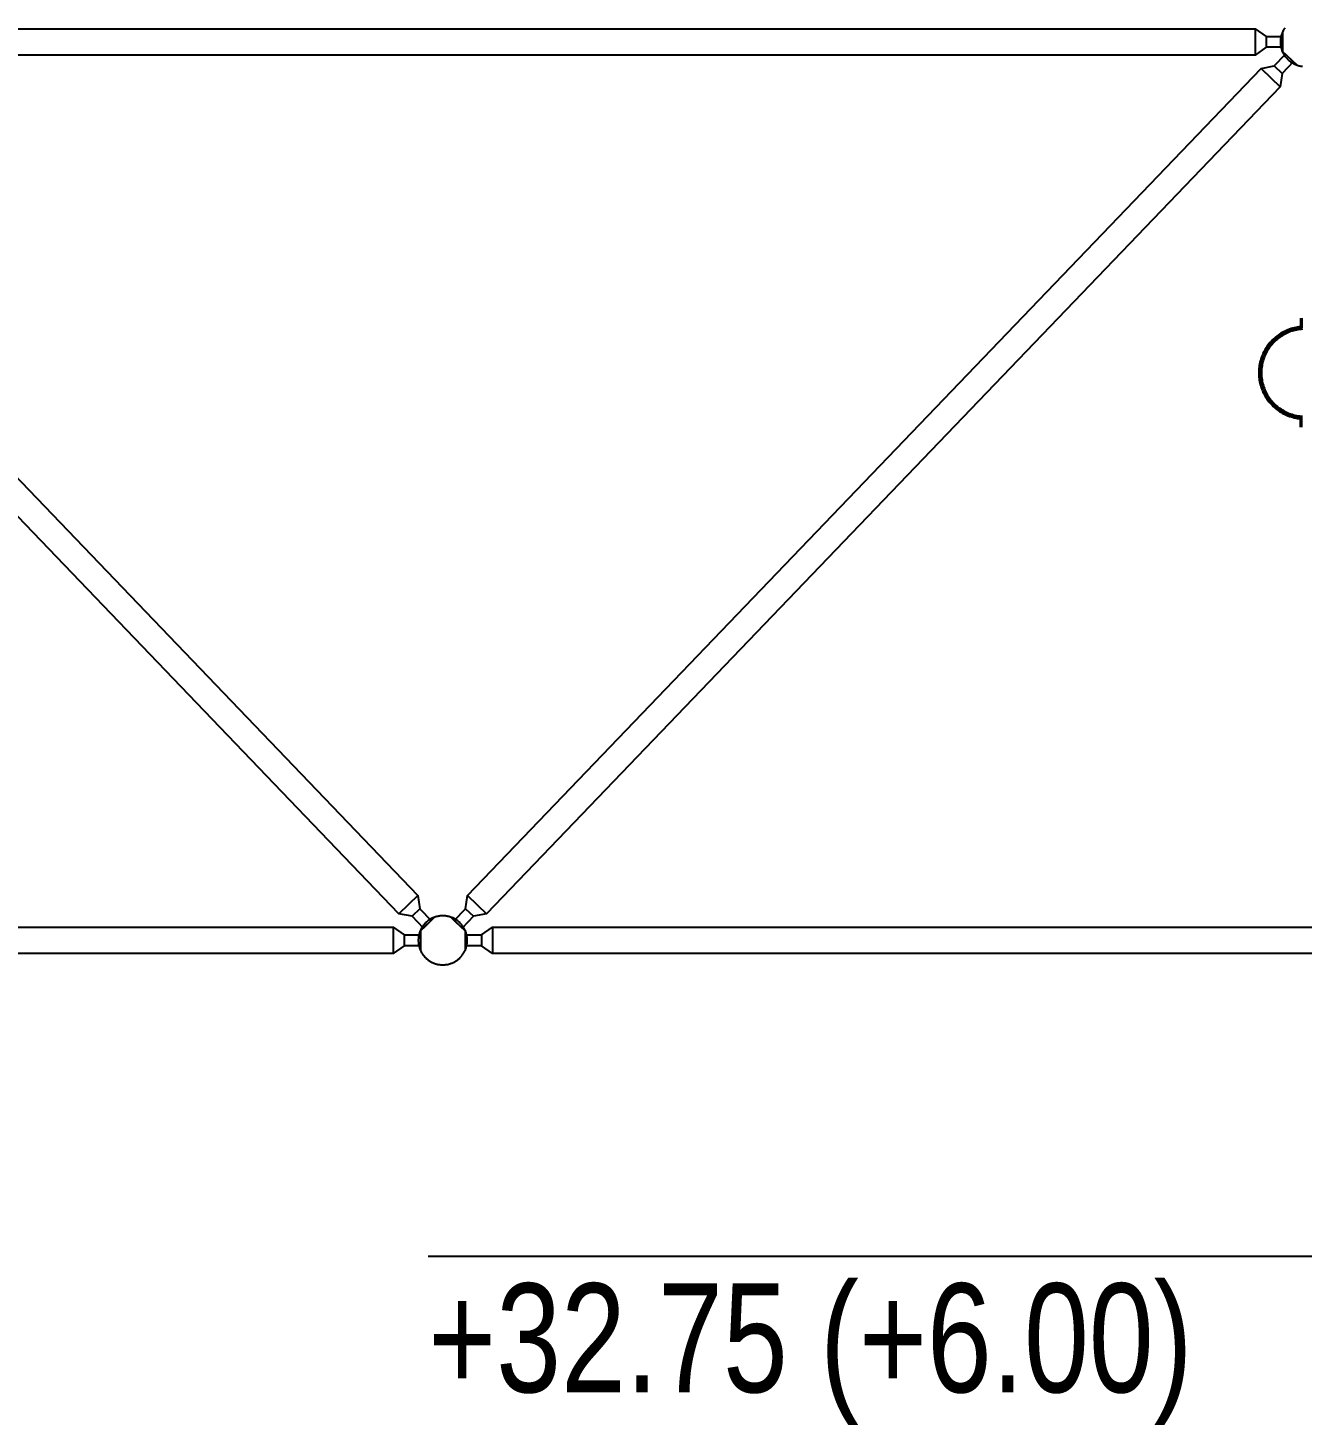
# Model space of a CAD drawing. Header units: centimetres. Extents: x 77182 to 116086, y 20619 to 33555.
# Drawn here: x 87066.2 to 87300.2, y 22469.4 to 22726 of the extents above; entities that cross this region are included whole.
import ezdxf

# ---------------------------------------------------------------- set-up
doc = ezdxf.new("R2010")
doc.units = ezdxf.units.CM
doc.header["$LTSCALE"] = 100
doc.linetypes.add('HIDDEN', pattern=[9.525, 6.35, -3.175])
for name, color, linetype in [('A-ANNO-DIMS', 187, 'Continuous'), ('A-ELEV-02', 253, 'Continuous'), ('M-PIPE', 235, 'Continuous')]:
    doc.layers.add(name, color=color, linetype=linetype)
doc.styles.add('Fields_100', font='act_simplex.shx', dxfattribs={"width": 0.8, "height": 20})

# ---------------------------------------------------------------- blocks, each defined once
blk = doc.blocks.new('A$Ccc9a2781')
at = {"linetype": 'HIDDEN'}
for points in [[(-94, 184.6), (-96.9, 184.2), (-99.8, 183.8), (-102.7, 183.2), (-105.6, 182.6), (-108.4, 181.8), (-111.2, 181), (-114, 180.1), (-116.8, 179), (-119.5, 177.9), (-122.2, 176.7), (-124.8, 175.4), (-127.4, 174), (-129.9, 172.5), (-132.4, 170.9), (-134.8, 169.2), (-137.2, 167.5), (-139.5, 165.6), (-141.7, 163.7), (-143.9, 161.7), (-146, 159.7), (-148, 157.6), (-150, 155.4), (-151.9, 153.1), (-153.7, 150.8), (-155.4, 148.4), (-157, 145.9), (-158.6, 143.4), (-160, 140.9), (-161.4, 138.3), (-162.7, 135.6), (-163.8, 132.9), (-164.9, 130.2), (-165.9, 127.4), (-166.8, 124.6), (-167.6, 121.8), (-168.3, 119), (-169, 116.1), (-169.5, 113.2), (-169.9, 110.3), (-170.2, 107.3), (-170.4, 104.4), (-170.5, 101.5), (-170.5, 98.5), (-170.4, 95.6), (-170.2, 92.7), (-169.9, 89.7), (-169.5, 86.8), (-169, 83.9), (-168.3, 81), (-167.6, 78.2), (-166.8, 75.4), (-165.9, 72.6), (-164.9, 69.8), (-163.8, 67.1), (-162.7, 64.4), (-161.4, 61.7), (-160, 59.1), (-158.6, 56.6), (-157, 54.1), (-155.4, 51.6), (-153.7, 49.2), (-151.9, 46.9), (-150, 44.6), (-148, 42.4), (-146, 40.3), (-143.9, 38.3), (-141.7, 36.3), (-139.5, 34.4), (-137.2, 32.5), (-134.8, 30.8), (-132.4, 29.1), (-129.9, 27.5), (-127.4, 26), (-124.8, 24.6), (-122.2, 23.3), (-119.5, 22.1), (-116.8, 21), (-114, 19.9), (-111.2, 19), (-108.4, 18.2), (-105.6, 17.4), (-102.7, 16.8), (-99.8, 16.2), (-96.9, 15.8), (-94, 15.4)], [(-91.5, 182.3), (-94.4, 182), (-97.2, 181.7), (-100, 181.2), (-102.9, 180.7), (-105.7, 180), (-108.4, 179.2), (-111.2, 178.4), (-113.9, 177.5), (-116.6, 176.4), (-119.2, 175.3), (-121.8, 174.1), (-124.4, 172.8), (-126.9, 171.4), (-129.3, 169.9), (-131.8, 168.3), (-134.1, 166.7), (-136.4, 164.9), (-138.6, 163.1), (-140.8, 161.2), (-142.9, 159.3), (-144.9, 157.2), (-146.9, 155.1), (-148.8, 152.9), (-150.6, 150.7), (-152.3, 148.4), (-153.9, 146.1), (-155.5, 143.6), (-157, 141.2), (-158.4, 138.7), (-159.7, 136.1), (-160.9, 133.5), (-162, 130.8), (-163, 128.2), (-164, 125.4), (-164.8, 122.7), (-165.5, 119.9), (-166.2, 117.1), (-166.7, 114.3), (-167.2, 111.5), (-167.5, 108.6), (-167.8, 105.7), (-167.9, 102.9), (-168, 100), (-167.9, 97.1), (-167.8, 94.3), (-167.5, 91.4), (-167.2, 88.5), (-166.7, 85.7), (-166.2, 82.9), (-165.5, 80.1), (-164.8, 77.3), (-164, 74.6), (-163, 71.8), (-162, 69.2), (-160.9, 66.5), (-159.7, 63.9), (-158.4, 61.3), (-157, 58.8), (-155.5, 56.4), (-153.9, 53.9), (-152.3, 51.6), (-150.6, 49.3), (-148.8, 47.1), (-146.9, 44.9), (-144.9, 42.8), (-142.9, 40.7), (-140.8, 38.8), (-138.6, 36.9), (-136.4, 35.1), (-134.1, 33.3), (-131.8, 31.7), (-129.3, 30.1), (-126.9, 28.6), (-124.4, 27.2), (-121.8, 25.9), (-119.2, 24.7), (-116.6, 23.6), (-113.9, 22.5), (-111.2, 21.6), (-108.4, 20.8), (-105.7, 20), (-102.9, 19.3), (-100, 18.8), (-97.2, 18.3), (-94.4, 18), (-91.5, 17.7)], [(-90.3, 179.9), (-93.1, 179.6), (-95.9, 179.3), (-98.6, 178.9), (-101.4, 178.4), (-104.1, 177.8), (-106.8, 177.1), (-109.4, 176.3), (-112.1, 175.5), (-114.7, 174.5), (-117.2, 173.4), (-119.8, 172.3), (-122.2, 171.1), (-124.7, 169.7), (-127.1, 168.3), (-129.4, 166.9), (-131.7, 165.3), (-134, 163.6), (-136.1, 161.9), (-138.3, 160.1), (-140.3, 158.3), (-142.3, 156.3), (-144.2, 154.3), (-146.1, 152.2), (-147.9, 150.1), (-149.6, 147.9), (-151.2, 145.7), (-152.7, 143.4), (-154.2, 141), (-155.6, 138.6), (-156.9, 136.1), (-158.1, 133.6), (-159.2, 131.1), (-160.2, 128.5), (-161.2, 125.9), (-162, 123.3), (-162.8, 120.6), (-163.5, 117.9), (-164, 115.2), (-164.5, 112.4), (-164.9, 109.7), (-165.2, 106.9), (-165.4, 104.2), (-165.5, 101.4), (-165.5, 98.6), (-165.4, 95.8), (-165.2, 93.1), (-164.9, 90.3), (-164.5, 87.6), (-164, 84.8), (-163.5, 82.1), (-162.8, 79.4), (-162, 76.7), (-161.2, 74.1), (-160.2, 71.5), (-159.2, 68.9), (-158.1, 66.4), (-156.9, 63.9), (-155.6, 61.4), (-154.2, 59), (-152.7, 56.6), (-151.2, 54.3), (-149.6, 52.1), (-147.9, 49.9), (-146.1, 47.8), (-144.2, 45.7), (-142.3, 43.7), (-140.3, 41.7), (-138.3, 39.9), (-136.1, 38.1), (-134, 36.4), (-131.7, 34.7), (-129.4, 33.1), (-127.1, 31.7), (-124.7, 30.3), (-122.2, 28.9), (-119.8, 27.7), (-117.2, 26.6), (-114.7, 25.5), (-112.1, 24.5), (-109.4, 23.7), (-106.8, 22.9), (-104.1, 22.2), (-101.4, 21.6), (-98.6, 21.1), (-95.9, 20.7), (-93.1, 20.4), (-90.3, 20.1)], [(-94, 200), (-94, 184.6)], [(-91.5, 200), (-91.5, 182.3)], [(-94, 0), (-94, 15.4)], [(-91.5, 0), (-91.5, 17.7)]]:
    blk.add_lwpolyline(points, dxfattribs=at)

msp = doc.modelspace()

# ---------------------------------------------------------------- linework, layer by layer
at = {"layer": 'A-ANNO-DIMS', "elevation": 0}
msp.add_lwpolyline([(87139.7, 22500.41), (87354.84, 22500.41)], dxfattribs=at)
at = {"layer": 'A-ELEV-02'}
for points in [[(86988.14, 22724.41), (86991.14, 22724.41), (86993.14, 22725.82), (87291.61, 22725.82), (87293.61, 22724.41), (87296.61, 22724.41)], [(87291.61, 22725.82), (87291.61, 22720.99)], [(87297.02, 22725.99), (87296.94, 22725.86), (87296.86, 22725.74), (87296.78, 22725.6), (87296.71, 22725.47), (87296.64, 22725.33), (87296.58, 22725.19), (87296.52, 22725.05), (87296.46, 22724.9), (87296.44, 22724.82), (87296.41, 22724.75), (87296.39, 22724.67), (87296.37, 22724.6), (87296.35, 22724.52), (87296.33, 22724.44), (87296.31, 22724.36), (87296.3, 22724.29), (87296.28, 22724.21), (87296.27, 22724.13), (87296.26, 22724.05), (87296.25, 22723.97), (87296.24, 22723.89), (87296.23, 22723.81), (87296.22, 22723.73), (87296.22, 22723.65), (87296.21, 22723.57), (87296.21, 22723.49), (87296.21, 22723.41), (87296.21, 22723.33), (87296.21, 22723.26), (87296.22, 22723.18), (87296.22, 22723.1), (87296.23, 22723.02), (87296.23, 22722.94), (87296.24, 22722.86), (87296.25, 22722.78), (87296.27, 22722.7), (87296.29, 22722.55), (87296.33, 22722.4), (87296.36, 22722.25), (87296.41, 22722.1), (87296.45, 22721.95), (87296.5, 22721.81), (87296.56, 22721.67), (87296.62, 22721.53), (87296.68, 22721.4), (87296.75, 22721.26), (87296.83, 22721.13), (87296.91, 22721.01), (87296.99, 22720.88), (87297.08, 22720.75), (87297.17, 22720.63), (87297.27, 22720.51), (87297.37, 22720.39), (87297.48, 22720.28), (87297.53, 22720.22), (87297.59, 22720.17), (87297.65, 22720.11), (87297.71, 22720.06), (87297.77, 22720.01), (87297.83, 22719.95), (87297.89, 22719.9), (87297.95, 22719.85), (87298.01, 22719.81), (87298.08, 22719.76), (87298.14, 22719.71), (87298.21, 22719.67), (87298.28, 22719.62), (87298.34, 22719.58), (87298.41, 22719.54), (87298.48, 22719.5), (87298.55, 22719.46), (87298.62, 22719.42), (87298.69, 22719.39), (87298.76, 22719.35), (87298.84, 22719.32), (87298.91, 22719.29), (87298.98, 22719.25), (87299.06, 22719.22), (87299.13, 22719.2), (87299.2, 22719.17), (87299.28, 22719.14), (87299.35, 22719.12), (87299.5, 22719.07), (87299.65, 22719.03), (87299.81, 22719), (87299.96, 22718.97), (87300.11, 22718.95), (87300.26, 22718.93)], [(87296.61, 22725.26), (87296.61, 22721.55)], [(87296.61, 22722.41), (87293.61, 22722.41), (87291.61, 22720.99), (86993.14, 22720.99), (86991.14, 22722.41), (86988.14, 22722.41)], [(87293.61, 22724.41), (87293.61, 22722.41)], [(87296.53, 22721.73), (87299.21, 22719.17)], [(87292.67, 22718.52), (87296.15, 22715.17)], [(87295.07, 22718.98), (87296.52, 22717.59)], [(87137.82, 22566.65), (87134.33, 22563.3)], [(87146.93, 22566.65), (87150.42, 22563.3)], [(87138.18, 22564.22), (87136.74, 22562.84)], [(87146.57, 22564.22), (87148.01, 22562.84)], [(86829.81, 22559.41), (86832.81, 22559.41), (86834.81, 22560.82), (87133.28, 22560.82), (87135.28, 22559.41), (87138.28, 22559.41)], [(87133.28, 22560.82), (87133.28, 22555.99)], [(87140.88, 22562.65), (87138.2, 22560.08)], [(87143.88, 22562.65), (87146.55, 22560.08)], [(87146.48, 22559.41), (87149.48, 22559.41), (87151.48, 22560.82), (87449.94, 22560.82), (87451.94, 22559.41), (87454.94, 22559.41)], [(87151.48, 22560.82), (87151.48, 22555.99)], [(87135.28, 22559.41), (87135.28, 22557.41)], [(87138.28, 22560.26), (87138.28, 22556.55)], [(87146.48, 22560.26), (87146.48, 22556.55)], [(87149.48, 22559.41), (87149.48, 22557.41)], [(87138.28, 22557.41), (87135.28, 22557.41), (87133.28, 22555.99), (86834.81, 22555.99), (86832.81, 22557.41), (86829.81, 22557.41)], [(87454.94, 22557.41), (87451.94, 22557.41), (87449.94, 22555.99), (87151.48, 22555.99), (87149.48, 22557.41), (87146.48, 22557.41)]]:
    msp.add_lwpolyline(points, dxfattribs=at)
for points in [[(86987.6, 22721.14), (86989.68, 22718.98), (86992.09, 22718.52), (87137.82, 22566.65), (87138.18, 22564.22), (87140.26, 22562.06), (87138.82, 22560.67), (87136.74, 22562.84), (87134.33, 22563.3), (86988.6, 22715.17), (86988.24, 22717.59), (86986.16, 22719.76)], [(87144.49, 22562.06), (87146.57, 22564.22), (87146.93, 22566.65), (87292.67, 22718.52), (87295.07, 22718.98), (87297.15, 22721.14), (87298.59, 22719.76), (87296.52, 22717.59), (87296.15, 22715.17), (87150.42, 22563.3), (87148.01, 22562.84), (87145.94, 22560.67)], [(87146.88, 22558.41), (87146.88, 22558.51), (87146.87, 22558.61), (87146.87, 22558.71), (87146.86, 22558.81), (87146.85, 22558.92), (87146.83, 22559.02), (87146.82, 22559.12), (87146.8, 22559.23), (87146.78, 22559.33), (87146.76, 22559.44), (87146.73, 22559.54), (87146.7, 22559.65), (87146.67, 22559.75), (87146.64, 22559.86), (87146.6, 22559.96), (87146.56, 22560.07), (87146.52, 22560.17), (87146.47, 22560.27), (87146.42, 22560.37), (87146.37, 22560.48), (87146.32, 22560.58), (87146.26, 22560.68), (87146.2, 22560.77), (87146.14, 22560.87), (87146.08, 22560.97), (87146.01, 22561.06), (87145.94, 22561.15), (87145.87, 22561.25), (87145.8, 22561.33), (87145.72, 22561.42), (87145.64, 22561.51), (87145.56, 22561.59), (87145.48, 22561.67), (87145.39, 22561.75), (87145.3, 22561.83), (87145.21, 22561.9), (87145.12, 22561.97), (87145.03, 22562.04), (87144.93, 22562.11), (87144.84, 22562.18), (87144.74, 22562.24), (87144.64, 22562.3), (87144.54, 22562.35), (87144.44, 22562.41), (87144.34, 22562.46), (87144.24, 22562.51), (87144.14, 22562.55), (87144.03, 22562.59), (87143.93, 22562.63), (87143.82, 22562.67), (87143.72, 22562.7), (87143.61, 22562.74), (87143.51, 22562.76), (87143.4, 22562.79), (87143.3, 22562.81), (87143.2, 22562.83), (87143.09, 22562.85), (87142.99, 22562.87), (87142.88, 22562.88), (87142.78, 22562.89), (87142.68, 22562.9), (87142.58, 22562.9), (87142.48, 22562.91), (87142.38, 22562.91), (87142.28, 22562.91), (87142.18, 22562.9), (87142.07, 22562.9), (87141.97, 22562.89), (87141.87, 22562.88), (87141.77, 22562.87), (87141.66, 22562.85), (87141.56, 22562.83), (87141.45, 22562.81), (87141.35, 22562.79), (87141.24, 22562.76), (87141.14, 22562.74), (87141.03, 22562.7), (87140.93, 22562.67), (87140.82, 22562.63), (87140.72, 22562.59), (87140.62, 22562.55), (87140.51, 22562.51), (87140.41, 22562.46), (87140.31, 22562.41), (87140.21, 22562.35), (87140.11, 22562.3), (87140.01, 22562.24), (87139.91, 22562.18), (87139.82, 22562.11), (87139.72, 22562.04), (87139.63, 22561.97), (87139.54, 22561.9), (87139.45, 22561.83), (87139.36, 22561.75), (87139.28, 22561.67), (87139.19, 22561.59), (87139.11, 22561.51), (87139.03, 22561.42), (87138.96, 22561.33), (87138.88, 22561.25), (87138.81, 22561.15), (87138.74, 22561.06), (87138.67, 22560.97), (87138.61, 22560.87), (87138.55, 22560.77), (87138.49, 22560.68), (87138.43, 22560.58), (87138.38, 22560.48), (87138.33, 22560.37), (87138.28, 22560.27), (87138.24, 22560.17), (87138.19, 22560.07), (87138.15, 22559.96), (87138.12, 22559.86), (87138.08, 22559.75), (87138.05, 22559.65), (87138.02, 22559.54), (87138, 22559.44), (87137.97, 22559.33), (87137.95, 22559.23), (87137.93, 22559.12), (87137.92, 22559.02), (87137.91, 22558.92), (87137.89, 22558.81), (87137.89, 22558.71), (87137.88, 22558.61), (87137.88, 22558.51), (87137.88, 22558.41), (87137.88, 22558.31), (87137.88, 22558.21), (87137.89, 22558.11), (87137.89, 22558), (87137.91, 22557.9), (87137.92, 22557.8), (87137.93, 22557.69), (87137.95, 22557.59), (87137.97, 22557.49), (87138, 22557.38), (87138.02, 22557.28), (87138.05, 22557.17), (87138.08, 22557.07), (87138.12, 22556.96), (87138.15, 22556.86), (87138.19, 22556.75), (87138.24, 22556.65), (87138.28, 22556.55), (87138.33, 22556.44), (87138.38, 22556.34), (87138.43, 22556.24), (87138.49, 22556.14), (87138.55, 22556.04), (87138.61, 22555.95), (87138.67, 22555.85), (87138.74, 22555.76), (87138.81, 22555.66), (87138.88, 22555.57), (87138.96, 22555.48), (87139.03, 22555.4), (87139.11, 22555.31), (87139.19, 22555.23), (87139.28, 22555.15), (87139.36, 22555.07), (87139.45, 22554.99), (87139.54, 22554.92), (87139.63, 22554.84), (87139.72, 22554.77), (87139.82, 22554.71), (87139.91, 22554.64), (87140.01, 22554.58), (87140.11, 22554.52), (87140.21, 22554.47), (87140.31, 22554.41), (87140.41, 22554.36), (87140.51, 22554.31), (87140.62, 22554.27), (87140.72, 22554.22), (87140.82, 22554.19), (87140.93, 22554.15), (87141.03, 22554.11), (87141.14, 22554.08), (87141.24, 22554.05), (87141.35, 22554.03), (87141.45, 22554), (87141.56, 22553.98), (87141.66, 22553.97), (87141.77, 22553.95), (87141.87, 22553.94), (87141.97, 22553.93), (87142.07, 22553.92), (87142.18, 22553.91), (87142.28, 22553.91), (87142.38, 22553.91), (87142.48, 22553.91), (87142.58, 22553.91), (87142.68, 22553.92), (87142.78, 22553.93), (87142.88, 22553.94), (87142.99, 22553.95), (87143.09, 22553.97), (87143.2, 22553.98), (87143.3, 22554), (87143.4, 22554.03), (87143.51, 22554.05), (87143.61, 22554.08), (87143.72, 22554.11), (87143.82, 22554.15), (87143.93, 22554.19), (87144.03, 22554.22), (87144.14, 22554.27), (87144.24, 22554.31), (87144.34, 22554.36), (87144.44, 22554.41), (87144.54, 22554.47), (87144.64, 22554.52), (87144.74, 22554.58), (87144.84, 22554.64), (87144.93, 22554.71), (87145.03, 22554.77), (87145.12, 22554.84), (87145.21, 22554.92), (87145.3, 22554.99), (87145.39, 22555.07), (87145.48, 22555.15), (87145.56, 22555.23), (87145.64, 22555.31), (87145.72, 22555.4), (87145.8, 22555.48), (87145.87, 22555.57), (87145.94, 22555.66), (87146.01, 22555.76), (87146.08, 22555.85), (87146.14, 22555.95), (87146.2, 22556.04), (87146.26, 22556.14), (87146.32, 22556.24), (87146.37, 22556.34), (87146.42, 22556.44), (87146.47, 22556.55), (87146.52, 22556.65), (87146.56, 22556.75), (87146.6, 22556.86), (87146.64, 22556.96), (87146.67, 22557.07), (87146.7, 22557.17), (87146.73, 22557.28), (87146.76, 22557.38), (87146.78, 22557.49), (87146.8, 22557.59), (87146.82, 22557.69), (87146.83, 22557.8), (87146.85, 22557.9), (87146.86, 22558), (87146.87, 22558.11), (87146.87, 22558.21), (87146.88, 22558.31)]]:
    msp.add_lwpolyline(points, close=True, dxfattribs=at)

# ---------------------------------------------------------------- block references
at = {"layer": 'M-PIPE', "lineweight": 35, "xscale": 0.1, "yscale": 0.1, "zscale": 0.1}
msp.add_blockref('A$Ccc9a2781', (87309.29, 22652.64, 533.11), dxfattribs=at)

# ---------------------------------------------------------------- texts
at = {"layer": 'A-ANNO-DIMS', "color": 50, "insert": (87139.7, 22495.41), "char_height": 20, "attachment_point": 1, "style": 'Fields_100'}
msp.add_mtext_dynamic_manual_height_columns('+32.75 (+6.00)', width=226.336, gutter_width=100, heights=[0], dxfattribs=at)

doc.saveas('drawing.dxf')
